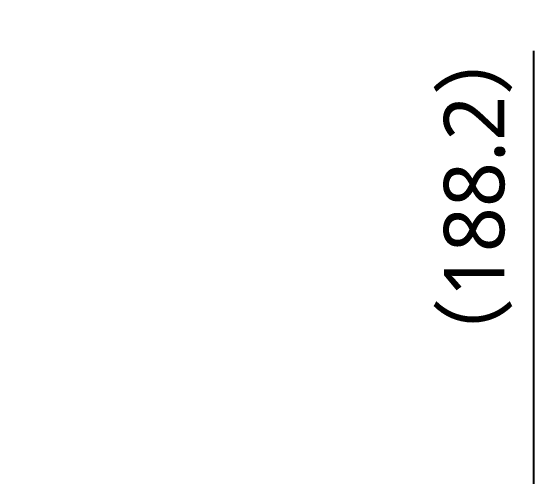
# Model space of a CAD drawing. Header units: millimetres. Extents: x 7426 to 8737, y 124 to 421.
# Drawn here: x 8048.97 to 8067.62, y 185.27 to 201.41 of the extents above; entities that cross this region are included whole.
import ezdxf

# ---------------------------------------------------------------- set-up
doc = ezdxf.new("R2010")
doc.units = ezdxf.units.MM
doc.layers.add('尺寸标注', color=7, linetype='Continuous')
doc.styles.add('微软雅黑', font='msyh.ttc')
doc.dimstyles.new('尺寸标注_1_20比例', dxfattribs={"dimtxt": 2.1, "dimasz": 1.7, "dimexe": 0.5, "dimexo": 0.4, "dimgap": 0.5, "dimtad": 1, "dimdec": 1, "dimlfac": 20, "dimdsep": 46, "dimtxsty": '微软雅黑', "dimcen": 0.09, "dimadec": 0, "dimazin": 0, "dimtp": 0.01, "dimtm": 0.01, "dimtfac": 1, "dimtdec": 1, "dimtofl": 0, "dimtmove": 0, "dimatfit": 3, "dimfxl": 1, "dimtolj": 1, "dimarcsym": 0})

# ---------------------------------------------------------------- blocks, each defined once
blk = doc.blocks.new('*D1229')
at = {"layer": 'Defpoints', "color": 0}
for p in [(8048.975, 184.836), (8048.967, 175.427), (8067.119, 175.427)]:
    blk.add_point(p, dxfattribs=at)
at = {"layer": '尺寸标注', "color": 0, "linetype": 'Continuous', "lineweight": -2}
for p, q in [((8067.119, 184.836), (8067.119, 200.026)), ((8049.375, 184.836), (8067.619, 184.836)), ((8067.119, 183.136), (8067.119, 177.127)), ((8049.367, 175.427), (8067.619, 175.427))]:
    blk.add_line(p, q, dxfattribs=at)
at = {"layer": '尺寸标注', "color": 0}
for points in [[(8067.403, 183.136), (8066.836, 183.136), (8067.119, 184.836)], [(8066.836, 177.127), (8067.403, 177.127), (8067.119, 175.427)]]:
    blk.add_solid(points, dxfattribs=at)
at = {"layer": '尺寸标注', "color": 0, "insert": (8063.996, 194.97), "char_height": 2.1, "attachment_point": 2, "rotation": 90, "style": '微软雅黑'}
blk.add_mtext('\\A1;（{\\A1;188.2）}', dxfattribs=at)

msp = doc.modelspace()

# ---------------------------------------------------------------- dimensions: what is measured, and where the dimension line sits
at = {"layer": '尺寸标注', "color": 0, "linetype": 'Continuous'}
dim = msp.add_linear_dim(base=(8067.1194, 175.4269), p1=(8048.9748, 184.8362), p2=(8048.9668, 175.4269), angle=270, text='（{\\A1;188.2）}', dimstyle='尺寸标注_1_20比例', dxfattribs=at)
dim.commit()
dim.dimension.update_dxf_attribs({"geometry": '*D1229', "text_midpoint": (8067.1194, 194.97), "dimtype": 160})

doc.saveas('drawing.dxf')
